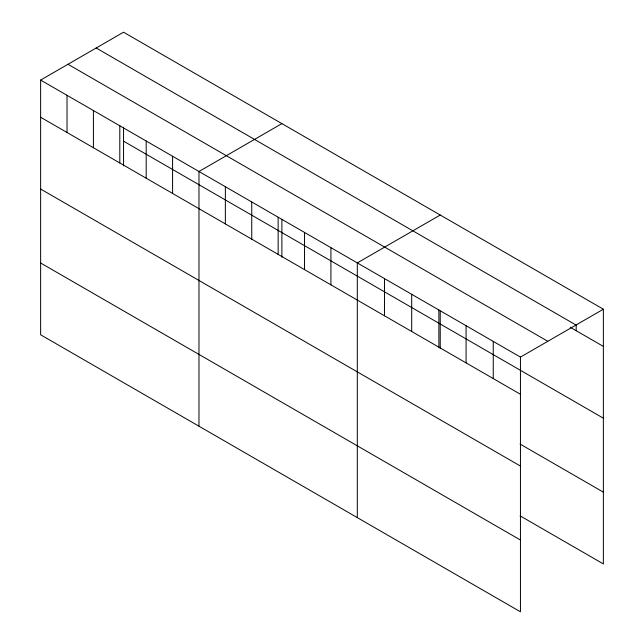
<?xml version="1.0" encoding="UTF-8"?>
<svg xmlns="http://www.w3.org/2000/svg" width="644" height="644" viewBox="0 0 644 644"><rect width="100%" height="100%" fill="white"/><g stroke="black" fill="none" stroke-linecap="round" stroke-linejoin="round"><path stroke-width="0.97" d="M40.628 80.073L520.449 357.098L520.449 611.8L40.628 334.783L40.628 80.073L123.551 32.2L603.372 309.217L603.372 563.927L520.102 515.852M281.895 123.616L198.972 171.489L198.972 426.199M440.23 215.032L357.307 262.905L357.307 517.615M520.449 357.098L603.372 309.217M96.189 48.002L576.002 325.019M570.23 327.273L603.372 346.408M67.998 64.279L547.811 341.296M123.551 141.165L603.372 418.189M40.628 117.256L520.449 394.281M520.102 444.07L603.372 492.145M40.628 189.038L520.449 466.063M40.628 263.002L520.449 540.018M576.179 324.681L576.179 330.71M493.256 341.392L493.256 378.583M466.071 325.695L466.071 362.886M440.23 311.036L440.23 348.654M438.878 309.997L438.878 347.188M411.693 294.3L411.693 331.491M384.5 278.602L384.5 315.793M330.919 247.674L330.919 284.857M304.532 232.436L304.532 269.619M281.895 219.62L281.895 257.238M278.144 217.197L278.144 254.38M251.748 201.966L251.748 239.149M225.36 186.728L225.36 223.911M172.584 156.251L172.584 193.442M146.188 141.02L146.188 178.203M123.551 127.206L123.551 165.822M119.8 125.781L119.8 162.964M93.412 110.543L93.412 147.734M67.024 95.312L67.024 132.495"/></g></svg>
